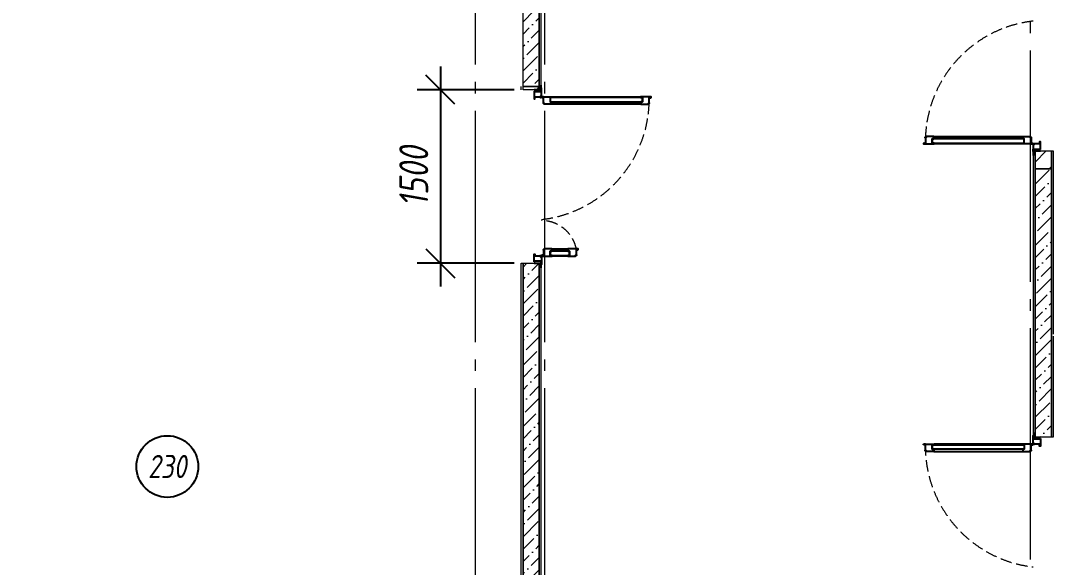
# Model space of a CAD drawing. Header units: millimetres. Extents: x -85420 to 1195317, y -69347 to 470418.
# Drawn here: x 486016 to 494939, y 25211 to 29939 of the extents above; entities that cross this region are included whole.
import ezdxf
from ezdxf import colors
from ezdxf.entities.mleader import LeaderData, LeaderLine
from ezdxf.enums import TextEntityAlignment as Align
from ezdxf.math import Vec2, Vec3

# ---------------------------------------------------------------- set-up
doc = ezdxf.new("R2010")
doc.units = ezdxf.units.MM
for name, pattern in [('GOST2.303 6', [12, 8, -1.5, 1, -1.5]), ('ГОСТ 2.303 4', [7, 5, -2, 0]), ('ГОСТ 2.303 5', [24, 20, -1.5, 1, -1.5]), ('осевая', [50.8, 31.75, -6.35, 6.35, -6.35])]:
    doc.linetypes.add(name, pattern=pattern)
for name, color, linetype, lineweight in [('+АР_Осевые линии', 252, 'GOST2.303 6', 9), ('+АР_Стены внутренние', 250, 'Continuous', 18), ('АР_Отметки', 7, 'Continuous', 5), ('СПДС_+АР_Стены', 250, 'Continuous', 20), ('СПДС_РАЗМЕРЫ', 252, 'Continuous', 0), ('ЭКСПЛИКАЦИЯ', 7, 'Continuous', 5)]:
    doc.layers.add(name, color=color, linetype=linetype, lineweight=lineweight)
doc.layers.add('ОСИ', color=7, linetype='осевая', lineweight=13, true_color=0x999999)
doc.styles.add('ISOCPEUR', font='', dxfattribs={"height": 250})
doc.styles.add('ГОСТ 2.304', font='CS_Gost2304.shx', dxfattribs={"oblique": 10})
doc.styles.get('ISOCPEUR').set_extended_font_data('ISOCPEUR', italic=True)
doc.linetypes.add('Ground1', pattern='A,12,[130,ltypeshp.shx,S=3,R=-150,X=0,Y=-2.598],3,[130,ltypeshp.shx,S=3,R=-150,X=0,Y=-2.598],3,[130,ltypeshp.shx,S=3,R=-150,X=0,Y=-2.598],0', length=18)
doc.linetypes.add('Ground2', pattern='A,12,[130,ltypeshp.shx,S=3,R=-210,X=0,Y=-2.598],3,[130,ltypeshp.shx,S=3,R=-210,X=0,Y=-2.598],3,[130,ltypeshp.shx,S=3,R=-210,X=0,Y=-2.598],0', length=18)
doc.dimstyles.new('СПДС', dxfattribs={"dimscale": 100, "dimtxt": 2.5, "dimasz": 2.5, "dimexe": 2, "dimexo": 0.625, "dimgap": 1, "dimtad": 1, "dimdec": 0, "dimrnd": 5, "dimtxsty": 'ГОСТ 2.304', "dimblk": 'OBLIQUE', "dimblk1": 'OBLIQUE', "dimblk2": 'OBLIQUE', "dimcen": 2.5, "dimdle": 2, "dimadec": 0, "dimazin": 2, "dimtfac": 0.75, "dimtdec": 4, "dimtmove": 1, "dimatfit": 3, "dimfxl": 1, "dimtfill": 1, "dimtolj": 1, "dimarcsym": 1})
pattern_1 = [(45, (0, 0), (39.774756, 145.840774), [187.5, -40.5, 0, -40.5])]
pattern_2 = [(45, (0, 0), (0, -269.40768), []), (45, (5792.26, -5971.88), (-269.40768, 0), [])]

# ---------------------------------------------------------------- blocks, each defined once
blk = doc.blocks.new('_Oblique')
at = {"color": 0, "linetype": 'ByBlock', "lineweight": -2}
blk.add_line((-0.5, -0.5), (0.5, 0.5), dxfattribs=at)
blk = doc.blocks.new('*D308')
at = {"layer": 'Defpoints', "color": 0, "ltscale": 100, "transparency": 16777216}
for p in [(490346.4, 29341.4), (489646.4, 27840.4), (490346.4, 27840.4)]:
    blk.add_point(p, dxfattribs=at)
at = {"layer": 'СПДС_РАЗМЕРЫ', "color": 0, "lineweight": -2, "ltscale": 100, "transparency": 16777216}
for p, q in [((489646.4, 29541.4), (489646.4, 27640.4)), ((490283.9, 29341.4), (489446.4, 29341.4)), ((490283.9, 27840.4), (489446.4, 27840.4))]:
    blk.add_line(p, q, dxfattribs=at)
at = {"layer": 'СПДС_РАЗМЕРЫ', "color": 0, "lineweight": -2, "ltscale": 100, "transparency": 16777216, "xscale": 250, "yscale": 250, "zscale": 250}
for p, rotation in [((489646.4, 29341.4), 90), ((489646.4, 27840.4), 270)]:
    blk.add_blockref('_Oblique', p, dxfattribs=dict(at, rotation=rotation))
at = {"layer": 'СПДС_РАЗМЕРЫ', "color": 0, "ltscale": 100, "transparency": 16777216, "insert": (489416.2, 28590.9), "char_height": 250, "attachment_point": 5, "rotation": 90, "style": 'ГОСТ 2.304', "bg_fill": 3, "box_fill_scale": 1.1, "bg_fill_color": 256, "bg_fill_true_color": 13158600, "bg_fill_transparency": 0}
blk.add_mtext('\\A1;1500', dxfattribs=at)
blk = doc.blocks.new('A$C314F1C93')
at = {"layer": '+АР_Осевые линии', "linetype": 'ГОСТ 2.303 5', "lineweight": 0, "ltscale": 100}
for p, q in [((64340, 64752.7), (64340, -9752.2)), ((59540, 64233), (59540, -9232.6)), ((60140, 64233), (60140, -9232.6))]:
    blk.add_line(p, q, dxfattribs=at)
blk = doc.blocks.new('_DotSmall')
at = {"color": 0, "linetype": 'ByBlock', "const_width": 0.5}
blk.add_lwpolyline([(-0.0625, 0, 1), (0.0625, 0, 1)], format="xyb", close=True, dxfattribs=at)
blk = doc.blocks.new('АР план')
at = {"layer": 'АР_Отметки', "lineweight": 9}
ml = blk.add_multileader_mtext('Standard', dxfattribs=at)
ml.set_content('+3,950', color=256, style='ISOCPEUR')
ml.set_leader_properties(color=256, linetype='Continuous', lineweight=-1)
ml.set_arrow_properties(name='DOTSMALL')
ml.build(insert=Vec2(0, 0))
ml.multileader.update_dxf_attribs({"has_text_frame": 1, "text_left_attachment_type": 4, "text_right_attachment_type": 4, "dogleg_length": 100, "arrow_head_size": 180})
ctx = ml.context
ctx.base_point, ctx.char_height, ctx.arrow_head_size, ctx.landing_gap_size, ctx.plane_origin = Vec3(653061.3, 32239.7), 250, 180, 50, Vec3(652979.9, 30972.2)
ctx.left_attachment, ctx.right_attachment = 4, 4
notes = []
notes.append((ctx, [(0, (0, 0, 0), (0, 0), (1, 0), 1, [])]))
ctx.mtext.insert, ctx.mtext.width, ctx.mtext.line_spacing_style, ctx.mtext.flow_direction = Vec3(653111.3, 32573.1), 852.697, 2, 5
ml = blk.add_multileader_mtext('Standard', dxfattribs=at)
ml.set_content('+1,975', color=256, style='ISOCPEUR')
ml.set_leader_properties(color=256, linetype='Continuous', lineweight=-1)
ml.set_arrow_properties(name='DOTSMALL')
ml.build(insert=Vec2(0, 0))
ml.multileader.update_dxf_attribs({"has_text_frame": 1, "text_left_attachment_type": 4, "text_right_attachment_type": 4, "dogleg_length": 100, "arrow_head_size": 180})
ctx = ml.context
ctx.base_point, ctx.char_height, ctx.arrow_head_size, ctx.landing_gap_size, ctx.plane_origin = Vec3(652749.3, 27128.7), 250, 180, 50, Vec3(655881.4, 25957)
ctx.left_attachment, ctx.right_attachment = 4, 4
notes.append((ctx, [(0, (0, 0, 0), (0, 0), (1, 0), 1, [])]))
ctx.mtext.insert, ctx.mtext.width, ctx.mtext.line_spacing_style, ctx.mtext.flow_direction = Vec3(652799.3, 27528.7), 852.697, 2, 5
ml = blk.add_multileader_mtext('Standard', dxfattribs=at)
ml.set_content('+2,410', color=256, style='ISOCPEUR')
ml.set_leader_properties(color=256, linetype='Continuous', lineweight=-1)
ml.set_arrow_properties(name='DOTSMALL')
ml.build(insert=Vec2(0, 0))
ml.multileader.update_dxf_attribs({"has_text_frame": 1, "text_left_attachment_type": 4, "text_right_attachment_type": 4, "dogleg_length": 100, "arrow_head_size": 180})
ctx = ml.context
ctx.base_point, ctx.char_height, ctx.arrow_head_size, ctx.landing_gap_size, ctx.plane_origin = Vec3(649667.1, 15695.9), 250, 180, 50, Vec3(647505.9, 15104.7)
ctx.left_attachment, ctx.right_attachment = 4, 4
notes.append((ctx, [(0, (0, 0, 0), (0, 0), (1, 0), 1, [])]))
ctx.mtext.insert, ctx.mtext.width, ctx.mtext.line_spacing_style, ctx.mtext.flow_direction = Vec3(649717.1, 16029.2), 852.697, 2, 5
for ctx, leaders in notes:
    for number, flags, end, landing, length, lines in leaders:
        leader = LeaderData()
        leader.index, (leader.has_last_leader_line, leader.has_dogleg_vector, leader.attachment_direction) = number, flags
        leader.last_leader_point, leader.dogleg_vector, leader.dogleg_length = Vec3(end), Vec3(landing), length
        for number, points, colour, breaks in lines:
            line = LeaderLine()
            line.index, line.vertices, line.color, line.breaks = number, Vec3.list(points), colors.encode_raw_color(colour), breaks
            leader.lines.append(line)
        ctx.leaders.append(leader)

msp = doc.modelspace()

# ---------------------------------------------------------------- block references
at = {"layer": 'ОСИ', "ltscale": 40}
msp.add_blockref('A$C314F1C93', (430406.4, 15326.4, 0), dxfattribs=at)

# ---------------------------------------------------------------- next in the draw order: hatches: boundary and pattern name
at = {"layer": '+АР_Стены внутренние', "lineweight": 0, "ltscale": 100}
h = msp.add_hatch(dxfattribs=at)
h.set_pattern_fill('БЕТОН И ИЗДЕЛИЯ ИЗ НЕГО', color=256, scale=30, style=0, pattern_type=2)
h.set_pattern_definition(pattern_1)
h.paths.add_polyline_path([(494931.4, 28656.4), (494931.4, 26337.9), (494791.4, 26337.9), (494791.4, 28656.4)], flags=0)
at = {"layer": 'СПДС_+АР_Стены', "lineweight": 15, "ltscale": 100, "true_color": 0xff0100}
h = msp.add_hatch(dxfattribs=at)
h.set_pattern_fill('КИРПИЧ', color=1, scale=20, style=0, pattern_type=2)
h.set_pattern_definition(pattern_2)
h.paths.add_polyline_path([(494791.4, 28656.4), (494791.4, 28811.4), (494931.4, 28811.4), (494931.4, 28656.4)], flags=0)

# ---------------------------------------------------------------- next in the draw order: linework, layer by layer
at = {"layer": '+АР_Стены внутренние', "ltscale": 100}
for points in [[(490501.4, 29368.3), (490501.4, 30376.4), (490516.4, 30376.4), (490516.4, 29341.4), (490516.4, 29341.4)], [(494946.4, 27211.4), (494946.4, 26337.9), (494931.4, 26337.9), (494931.4, 28811.4), (494946.4, 28811.4), (494946.4, 27346.4), (494946.4, 27346.4), (494946.4, 27226.4), (494946.4, 27226.4)], [(490501.4, 21361.4), (490501.4, 27840.4), (490516.4, 27840.4), (490516.4, 21361.4)]]:
    msp.add_lwpolyline(points, dxfattribs=at)
for points in [[(494791.4, 28811.4), (494791.4, 26337.9), (494776.4, 26337.9), (494776.4, 28811.4), (494791.4, 28811.4)], [(494931.4, 28656.4), (494931.4, 26337.9), (494791.4, 26337.9), (494791.4, 28656.4), (494931.4, 28656.4)]]:
    msp.add_lwpolyline(points, close=True, dxfattribs=at)
for p, q in [((490612.4, 29280.4), (491377.3, 29280.4)), ((491379.3, 29216.4), (490610.4, 29216.4)), ((493913.4, 28936.5), (494682.4, 28936.5)), ((494680.4, 28872.5), (493915.4, 28872.5)), ((490610.4, 27965.4), (490747.3, 27965.4)), ((490749.3, 27901.4), (490612.4, 27901.4)), ((494680.4, 26276.9), (493915.4, 26276.9)), ((493913.4, 26212.9), (494682.4, 26212.9))]:
    msp.add_line(p, q)
at = {"color": 1, "linetype": 'Ground2'}
for points in [[(490516.4, 29380.3), (490516.4, 29341.4), (490456.3, 29341.4)], [(494776.4, 28772.5), (494776.4, 28811.4), (494836.4, 28811.4)], [(494776.4, 26376.8), (494776.4, 26337.9), (494836.4, 26337.9)]]:
    msp.add_lwpolyline(points, dxfattribs=at)
for points in [[(490456.3, 29329.4), (490456.3, 29261.4), (490464.3, 29261.4), (490464.3, 29278.4), (490510.8, 29278.4), (490510.8, 29275.4), (490512.4, 29275.4), (490512.4, 29285.4), (490520.4, 29285.4), (490520.4, 29353.5), (490516.4, 29353.5), (490516.4, 29345.4), (490518.8, 29345.4), (490518.8, 29324.4), (490460.2, 29324.4), (490460.2, 29329.4)], [(490520.4, 29272.5), (490520.4, 29280.4), (490612.4, 29280.4), (490612.4, 29273.4), (490596.4, 29273.4), (490596.4, 29237.4), (490610.4, 29237.4), (490610.4, 29216.4), (490544.3, 29216.4), (490544.3, 29224.4), (490534.3, 29224.4), (490534.3, 29226), (490537.4, 29226), (490537.4, 29278.7), (490528.3, 29278.7), (490528.3, 29272.5)], [(490596.4, 29237.4), (491393.3, 29237.4), (491393.3, 29273.4), (490596.4, 29273.4)], [(491469.3, 29272.5), (491469.3, 29280.4), (491377.3, 29280.4), (491377.3, 29273.4), (491393.3, 29273.4), (491393.3, 29237.4), (491379.3, 29237.4), (491379.3, 29216.4), (491445.4, 29216.4), (491445.4, 29224.4), (491455.4, 29224.4), (491455.4, 29226), (491452.3, 29226), (491452.3, 29278.7), (491461.4, 29278.7), (491461.4, 29272.5)], [(493823.4, 28880.4), (493823.4, 28872.5), (493915.4, 28872.5), (493915.4, 28879.5), (493899.4, 28879.5), (493899.4, 28915.5), (493913.4, 28915.5), (493913.4, 28936.5), (493847.4, 28936.5), (493847.4, 28928.5), (493837.4, 28928.5), (493837.4, 28926.9), (493840.4, 28926.9), (493840.4, 28874.2), (493831.4, 28874.2), (493831.4, 28880.4)], [(494696.4, 28915.5), (493899.4, 28915.5), (493899.4, 28879.5), (494696.4, 28879.5)], [(494772.4, 28880.4), (494772.4, 28872.5), (494680.4, 28872.5), (494680.4, 28879.5), (494696.4, 28879.5), (494696.4, 28915.5), (494682.4, 28915.5), (494682.4, 28936.5), (494748.4, 28936.5), (494748.4, 28928.5), (494758.4, 28928.5), (494758.4, 28926.9), (494755.4, 28926.9), (494755.4, 28874.2), (494764.4, 28874.2), (494764.4, 28880.4)], [(494836.4, 28823.4), (494836.4, 28891.4), (494828.4, 28891.4), (494828.4, 28874.4), (494782, 28874.4), (494782, 28877.5), (494780.4, 28877.5), (494780.4, 28867.5), (494772.4, 28867.5), (494772.4, 28799.4), (494776.4, 28799.4), (494776.4, 28807.4), (494773.9, 28807.4), (494774, 28828.4), (494832.6, 28828.4), (494832.6, 28823.4)], [(490520.4, 27909.4), (490520.4, 27901.4), (490612.4, 27901.4), (490612.4, 27908.5), (490596.4, 27908.5), (490596.4, 27944.4), (490610.4, 27944.4), (490610.4, 27965.4), (490544.3, 27965.4), (490544.3, 27957.5), (490534.3, 27957.4), (490534.3, 27955.9), (490537.4, 27955.9), (490537.4, 27903.1), (490528.3, 27903.1), (490528.3, 27909.4)], [(490763.3, 27944.4), (490596.4, 27944.4), (490596.4, 27908.5), (490763.3, 27908.5)], [(490839.3, 27957.5), (490839.3, 27965.4), (490747.3, 27965.4), (490747.3, 27944.4), (490763.3, 27944.4), (490763.3, 27908.5), (490749.3, 27908.5), (490749.3, 27901.4), (490815.4, 27901.4), (490815.4, 27909.4), (490825.3, 27909.4), (490825.3, 27911), (490822.3, 27911), (490822.3, 27963.7), (490831.4, 27963.7), (490831.4, 27957.5)], [(490456.3, 27852.4), (490456.3, 27920.4), (490464.3, 27920.4), (490464.3, 27903.4), (490510.8, 27903.4), (490510.8, 27906.4), (490512.4, 27906.4), (490512.4, 27896.4), (490520.4, 27896.4), (490520.4, 27828.4), (490516.4, 27828.4), (490516.4, 27836.4), (490518.8, 27836.4), (490518.8, 27857.4), (490460.2, 27857.4), (490460.2, 27852.4)], [(494836.4, 26325.9), (494836.4, 26257.9), (494828.4, 26257.9), (494828.4, 26274.9), (494782, 26274.9), (494782, 26271.9), (494780.4, 26271.9), (494780.4, 26281.9), (494772.4, 26281.9), (494772.4, 26350), (494776.4, 26350), (494776.4, 26341.9), (494773.9, 26341.9), (494774, 26320.9), (494832.6, 26320.9), (494832.6, 26325.9)], [(493823.4, 26268.9), (493823.4, 26276.9), (493915.4, 26276.9), (493915.4, 26269.9), (493899.4, 26269.9), (493899.4, 26233.9), (493913.4, 26233.9), (493913.4, 26212.9), (493847.4, 26212.9), (493847.4, 26220.8), (493837.4, 26220.9), (493837.4, 26222.5), (493840.4, 26222.5), (493840.4, 26275.2), (493831.4, 26275.2), (493831.4, 26268.9)], [(494696.4, 26233.9), (493899.4, 26233.9), (493899.4, 26269.9), (494696.4, 26269.9)], [(494772.4, 26268.9), (494772.4, 26276.9), (494680.4, 26276.9), (494680.4, 26269.9), (494696.4, 26269.9), (494696.4, 26233.9), (494682.4, 26233.9), (494682.4, 26212.9), (494748.4, 26212.9), (494748.4, 26220.8), (494758.4, 26220.9), (494758.4, 26222.5), (494755.4, 26222.5), (494755.4, 26275.2), (494764.4, 26275.2), (494764.4, 26268.9)]]:
    msp.add_lwpolyline(points, close=True)
at = {"color": 1, "linetype": 'Ground1'}
msp.add_lwpolyline([(490456.3, 27840.4), (490516.4, 27840.4), (490516.4, 27801.5)], dxfattribs=at)
at = {"linetype": 'ГОСТ 2.303 4', "lineweight": 5, "ltscale": 20}
for centre, radius, start, end in [((494890.9, 28890.5), 1050.7, 96.47849, 180.98209), ((490401.8, 29262.4), 1050.7, 276.47849, 0.98209), ((490520.4, 27901.4), 308.3, 11.34756, 90), ((494890.9, 26258.9), 1050.7, 179.01791, 263.52151)]:
    msp.add_arc(centre, radius, start, end, dxfattribs=at)
at = {"layer": 'СПДС_+АР_Стены', "ltscale": 100}
for points in [[(490516.4, 29341.4), (490516.4, 29341.4), (490501.4, 29341.4), (490501.4, 29341.4), (490501.4, 29341.4), (490501.4, 29368.3)], [(494776.4, 28656.4), (494776.4, 28811.4), (494791.4, 28811.4), (494791.4, 28656.4)], [(494931.4, 28656.4), (494931.4, 28811.4), (494946.4, 28811.4), (494946.4, 28656.4)]]:
    msp.add_lwpolyline(points, dxfattribs=at)
msp.add_lwpolyline([(494791.4, 28656.4), (494791.4, 28811.4), (494931.4, 28811.4), (494931.4, 28656.4)], close=True, dxfattribs=at)
at = {"layer": 'ЭКСПЛИКАЦИЯ', "linetype": 'Continuous', "lineweight": 25, "ltscale": 100}
msp.add_circle((487285, 26082.8), 266.7, dxfattribs=at)

# ---------------------------------------------------------------- next in the draw order: texts
at = {"layer": 'ЭКСПЛИКАЦИЯ', "linetype": 'Continuous', "lineweight": 25, "ltscale": 100, "style": 'ГОСТ 2.304', "oblique": 10}
msp.add_text('230', height=200, dxfattribs=at).set_placement((487285, 26082.8), align=Align.MIDDLE_CENTER)

# ---------------------------------------------------------------- next in the draw order: dimensions: what is measured, and where the dimension line sits
at = {"layer": 'СПДС_РАЗМЕРЫ', "ltscale": 100}
dim = msp.add_linear_dim(base=(489646.4, 27840.4, 0), p1=(490346.4, 29341.4, 0), p2=(490346.4, 27840.4, 0), angle=90, dimstyle='СПДС', dxfattribs=at)
dim.commit()
dim.dimension.update_dxf_attribs({"geometry": '*D308', "text_midpoint": (489416.2, 28590.9, 0)})

# ---------------------------------------------------------------- next in the draw order: hatches: boundary and pattern name
at = {"layer": '+АР_Стены внутренние', "lineweight": 0, "ltscale": 100}
h = msp.add_hatch(dxfattribs=at)
h.set_pattern_fill('БЕТОН И ИЗДЕЛИЯ ИЗ НЕГО', color=256, scale=30, style=0, pattern_type=2)
h.set_pattern_definition(pattern_1)
h.paths.add_polyline_path([(490501.4, 30376.4), (490501.4, 29341.4), (490501.4, 29341.4), (490501.4, 29368.3), (490361.4, 29368.3), (490361.4, 30376.4)], flags=0)
h = msp.add_hatch(dxfattribs=at)
h.set_pattern_fill('БЕТОН И ИЗДЕЛИЯ ИЗ НЕГО', color=256, scale=30, style=0, pattern_type=2)
h.set_pattern_definition(pattern_1)
h.paths.add_polyline_path([(490501.4, 27840.4), (490501.4, 21436.4), (490361.4, 21436.4), (490361.4, 27840.4)], flags=0)
at = {"layer": 'СПДС_+АР_Стены', "lineweight": 15, "ltscale": 100, "true_color": 0xff0100}
h = msp.add_hatch(dxfattribs=at)
h.set_pattern_fill('КИРПИЧ', color=1, scale=20, style=0, pattern_type=2)
h.set_pattern_definition(pattern_2)
h.paths.add_polyline_path([(490361.4, 29341.4), (490361.4, 29368.3), (490501.4, 29368.3), (490501.4, 29341.4)], flags=0)

# ---------------------------------------------------------------- next in the draw order: linework, layer by layer
at = {"layer": '+АР_Стены внутренние', "ltscale": 100}
for points in [[(490501.4, 30376.4), (490501.4, 29341.4), (490501.4, 29341.4), (490501.4, 29368.3), (490361.4, 29368.3), (490361.4, 30376.4), (490501.4, 30376.4)], [(490501.4, 27840.4), (490501.4, 21436.4), (490361.4, 21436.4), (490361.4, 27840.4), (490501.4, 27840.4)]]:
    msp.add_lwpolyline(points, close=True, dxfattribs=at)
msp.add_lwpolyline([(490346.4, 21361.4), (490346.4, 27840.4), (490361.4, 27840.4), (490361.4, 21361.4)], dxfattribs=at)
at = {"layer": 'СПДС_+АР_Стены', "ltscale": 100}
msp.add_lwpolyline([(490346.4, 29341.4), (490346.4, 29341.4), (490346.4, 29368.3), (490346.4, 29368.3)], dxfattribs=at)
msp.add_lwpolyline([(490361.4, 29341.4), (490361.4, 29368.3), (490501.4, 29368.3), (490501.4, 29341.4)], close=True, dxfattribs=at)

# ---------------------------------------------------------------- next in the draw order: block references
at = {"color": 12, "true_color": 0xe00000}
msp.add_blockref('АР план', (-85419.9, 14341.6), dxfattribs=at)

# ---------------------------------------------------------------- next in the draw order: leaders
at = {"layer": 'АР_Отметки', "lineweight": 9}
ml = msp.add_multileader_mtext('Standard', dxfattribs=at)
ml.set_content('+2,410', color=256, style='ISOCPEUR')
ml.set_leader_properties(color=256, linetype='Continuous', lineweight=-1)
ml.set_arrow_properties(name='DOTSMALL')
ml.build(insert=Vec2(0, 0))
ml.multileader.update_dxf_attribs({"has_text_frame": 1, "text_left_attachment_type": 4, "text_right_attachment_type": 4, "dogleg_length": 100, "arrow_head_size": 180})
ctx = ml.context
ctx.base_point, ctx.char_height, ctx.arrow_head_size, ctx.landing_gap_size, ctx.plane_origin = Vec3(703103, 29209.7), 250, 180, 50, Vec3(700941.8, 28618.5)
ctx.left_attachment, ctx.right_attachment = 4, 4
notes = []
notes.append((ctx, [(0, (0, 0, 0), (0, 0), (1, 0), 1, [])]))
ctx.mtext.insert, ctx.mtext.width, ctx.mtext.line_spacing_style, ctx.mtext.flow_direction = Vec3(703153, 29543.1), 852.697, 2, 5
ml = msp.add_multileader_mtext('Standard', dxfattribs=at)
ml.set_content('+2,410', color=256, style='ISOCPEUR')
ml.set_leader_properties(color=256, linetype='Continuous', lineweight=-1)
ml.set_arrow_properties(name='DOTSMALL')
ml.build(insert=Vec2(0, 0))
ml.multileader.update_dxf_attribs({"has_text_frame": 1, "text_left_attachment_type": 4, "text_right_attachment_type": 4, "dogleg_length": 100, "arrow_head_size": 180})
ctx = ml.context
ctx.base_point, ctx.char_height, ctx.arrow_head_size, ctx.landing_gap_size, ctx.plane_origin = Vec3(703103, 29209.7), 250, 180, 50, Vec3(700941.8, 28618.5)
ctx.left_attachment, ctx.right_attachment = 4, 4
notes.append((ctx, [(0, (0, 0, 0), (0, 0), (1, 0), 1, [])]))
ctx.mtext.insert, ctx.mtext.width, ctx.mtext.line_spacing_style, ctx.mtext.flow_direction = Vec3(703153, 29543.1), 852.697, 2, 5
for ctx, leaders in notes:
    for number, flags, end, landing, length, lines in leaders:
        leader = LeaderData()
        leader.index, (leader.has_last_leader_line, leader.has_dogleg_vector, leader.attachment_direction) = number, flags
        leader.last_leader_point, leader.dogleg_vector, leader.dogleg_length = Vec3(end), Vec3(landing), length
        for number, points, colour, breaks in lines:
            line = LeaderLine()
            line.index, line.vertices, line.color, line.breaks = number, Vec3.list(points), colors.encode_raw_color(colour), breaks
            leader.lines.append(line)
        ctx.leaders.append(leader)

doc.saveas('drawing.dxf')
